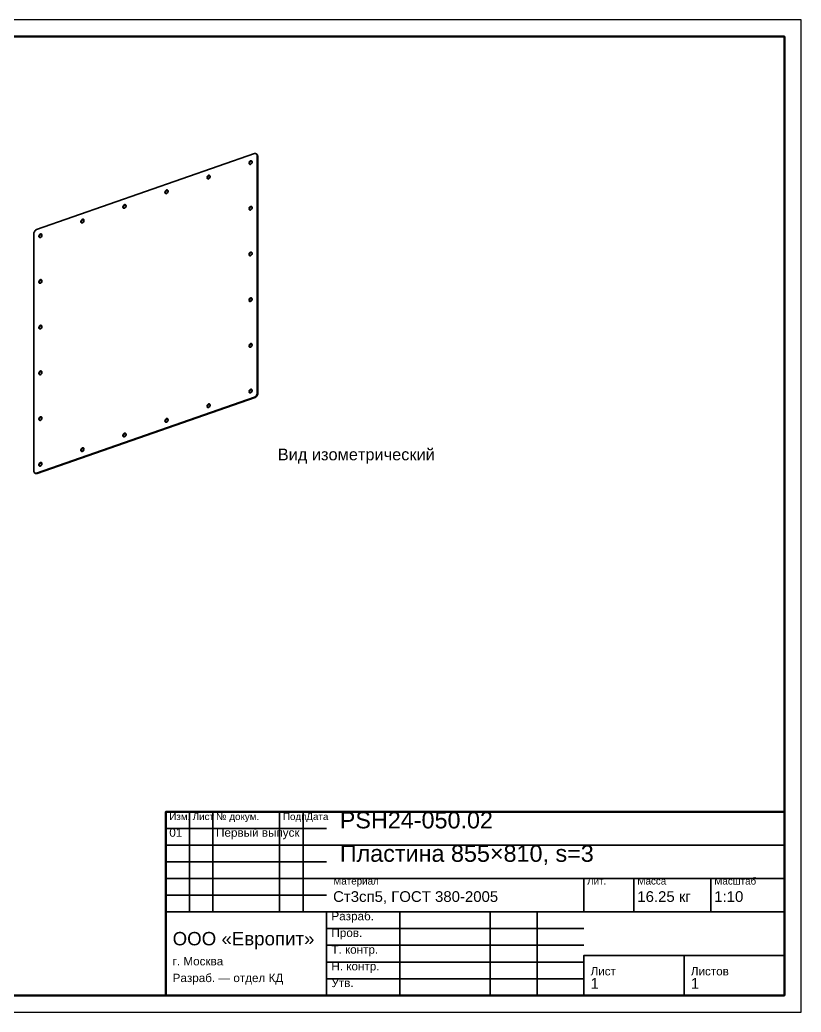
# Model space of a CAD drawing. Header units: millimetres. Extents: x 0 to 420, y 0 to 297.
# Drawn here: x 186.3 to 420, y 0 to 297 of the extents above; entities that cross this region are included whole.
import ezdxf

# ---------------------------------------------------------------- set-up
doc = ezdxf.new("R2010")
doc.units = ezdxf.units.MM
doc.styles.add('GOST', font='Arial')

msp = doc.modelspace()

# ---------------------------------------------------------------- linework, layer by layer
at = {"color": 1, "lineweight": 35}
for p, q in [((256.48, 256.96), (191.28, 234.23)), ((256.61, 256.99), (256.48, 256.96)), ((256.74, 257), (256.61, 256.99)), ((256.85, 256.98), (256.74, 257)), ((256.96, 256.94), (256.85, 256.98)), ((257.09, 256.84), (256.96, 256.94)), ((256.96, 256.94), (257.15, 256.84)), ((257.18, 256.7), (257.09, 256.84)), ((257.15, 256.84), (257.28, 256.74)), ((257.24, 256.53), (257.18, 256.7)), ((257.26, 256.33), (257.24, 256.53)), ((257.26, 185.23), (257.26, 256.33)), ((257.26, 256.33), (257.45, 256.23)), ((257.28, 256.74), (257.37, 256.6)), ((257.37, 256.6), (257.43, 256.43)), ((257.43, 256.43), (257.45, 256.23)), ((257.45, 256.23), (257.45, 185.13)), ((254.86, 254.29), (254.84, 254.18)), ((254.84, 254.18), (254.85, 254.07)), ((254.85, 254.07), (254.87, 253.98)), ((254.89, 254.4), (254.86, 254.29)), ((254.87, 253.98), (254.91, 253.89)), ((254.94, 254.5), (254.89, 254.4)), ((254.91, 253.89), (254.96, 253.82)), ((255, 254.6), (254.94, 254.5)), ((254.96, 253.82), (255.03, 253.77)), ((255.08, 254.69), (255, 254.6)), ((255.03, 254.04), (255.06, 254.22)), ((255.06, 253.87), (255.03, 254.04)), ((255.03, 253.77), (255.14, 253.74)), ((255.06, 254.22), (255.13, 254.4)), ((255.13, 253.74), (255.06, 253.87)), ((255.16, 254.76), (255.08, 254.69)), ((255.13, 254.4), (255.24, 254.56)), ((255.14, 253.74), (255.26, 253.75)), ((255.25, 254.82), (255.16, 254.76)), ((255.24, 254.56), (255.38, 254.68)), ((255.35, 254.85), (255.25, 254.82)), ((255.26, 253.75), (255.39, 253.8)), ((255.44, 254.87), (255.35, 254.85)), ((255.38, 254.68), (255.53, 254.75)), ((255.39, 253.8), (255.52, 253.89)), ((255.52, 254.86), (255.44, 254.87)), ((255.6, 254.83), (255.52, 254.86)), ((255.52, 253.89), (255.63, 254.01)), ((255.53, 254.75), (255.68, 254.76)), ((255.68, 254.77), (255.6, 254.83)), ((255.63, 254.01), (255.71, 254.15)), ((255.73, 254.69), (255.68, 254.77)), ((255.71, 254.15), (255.76, 254.31)), ((255.77, 254.58), (255.73, 254.69)), ((255.76, 254.31), (255.78, 254.47)), ((255.78, 254.47), (255.77, 254.58)), ((242.29, 249.9), (242.27, 249.79)), ((242.27, 249.79), (242.28, 249.69)), ((242.28, 249.69), (242.3, 249.59)), ((242.32, 250.01), (242.29, 249.9)), ((242.3, 249.59), (242.33, 249.51)), ((242.37, 250.12), (242.32, 250.01)), ((242.33, 249.51), (242.39, 249.44)), ((242.43, 250.22), (242.37, 250.12)), ((242.51, 250.31), (242.43, 250.22)), ((242.46, 249.65), (242.48, 249.84)), ((242.48, 249.49), (242.46, 249.65)), ((242.48, 249.84), (242.56, 250.02)), ((242.56, 249.36), (242.48, 249.49)), ((242.59, 250.38), (242.51, 250.31)), ((242.56, 250.02), (242.67, 250.18)), ((242.68, 250.43), (242.59, 250.38)), ((242.67, 250.18), (242.81, 250.3)), ((242.77, 250.47), (242.68, 250.43)), ((242.86, 250.48), (242.77, 250.47)), ((242.81, 250.3), (242.96, 250.37)), ((242.82, 249.42), (242.95, 249.51)), ((242.95, 250.48), (242.86, 250.48)), ((243.03, 250.45), (242.95, 250.48)), ((242.95, 249.51), (243.05, 249.63)), ((242.96, 250.37), (243.11, 250.38)), ((243.1, 250.39), (243.03, 250.45)), ((243.05, 249.63), (243.14, 249.77)), ((243.16, 250.3), (243.1, 250.39)), ((243.14, 249.77), (243.19, 249.93)), ((243.2, 250.2), (243.16, 250.3)), ((243.19, 249.93), (243.21, 250.08)), ((243.21, 250.08), (243.2, 250.2)), ((242.39, 249.44), (242.45, 249.39)), ((242.45, 249.39), (242.57, 249.36)), ((242.57, 249.36), (242.69, 249.37)), ((242.69, 249.37), (242.82, 249.42)), ((229.72, 245.52), (229.7, 245.41)), ((229.7, 245.41), (229.7, 245.31)), ((229.7, 245.31), (229.72, 245.21)), ((229.75, 245.63), (229.72, 245.52)), ((229.72, 245.21), (229.76, 245.13)), ((229.8, 245.74), (229.75, 245.63)), ((229.76, 245.13), (229.81, 245.06)), ((229.86, 245.84), (229.8, 245.74)), ((229.81, 245.06), (229.88, 245.01)), ((229.94, 245.92), (229.86, 245.84)), ((229.88, 245.01), (229.99, 244.97)), ((229.89, 245.27), (229.91, 245.46)), ((229.91, 245.11), (229.89, 245.27)), ((229.91, 245.46), (229.99, 245.64)), ((229.98, 244.98), (229.91, 245.11)), ((230.02, 246), (229.94, 245.92)), ((229.99, 245.64), (230.1, 245.8)), ((229.99, 244.97), (230.12, 244.98)), ((230.11, 246.05), (230.02, 246)), ((230.1, 245.8), (230.24, 245.92)), ((230.2, 246.09), (230.11, 246.05)), ((230.12, 244.98), (230.25, 245.03)), ((230.29, 246.1), (230.2, 246.09)), ((230.24, 245.92), (230.39, 245.99)), ((230.25, 245.03), (230.37, 245.12)), ((230.38, 246.09), (230.29, 246.1)), ((230.37, 245.12), (230.48, 245.25)), ((230.46, 246.06), (230.38, 246.09)), ((230.39, 245.99), (230.54, 246)), ((230.53, 246), (230.46, 246.06)), ((230.48, 245.25), (230.57, 245.39)), ((230.59, 245.92), (230.53, 246)), ((230.57, 245.39), (230.62, 245.54)), ((230.62, 245.82), (230.59, 245.92)), ((230.64, 245.7), (230.62, 245.82)), ((230.62, 245.54), (230.64, 245.7)), ((217.14, 241.14), (217.13, 241.03)), ((217.13, 241.03), (217.13, 240.92)), ((217.13, 240.92), (217.15, 240.83)), ((217.18, 241.25), (217.14, 241.14)), ((217.15, 240.83), (217.19, 240.74)), ((217.23, 241.36), (217.18, 241.25)), ((217.19, 240.74), (217.24, 240.68)), ((217.29, 241.45), (217.23, 241.36)), ((217.24, 240.68), (217.31, 240.63)), ((217.36, 241.54), (217.29, 241.45)), ((217.31, 240.63), (217.42, 240.59)), ((217.32, 240.89), (217.34, 241.07)), ((217.34, 240.72), (217.32, 240.89)), ((217.34, 241.07), (217.41, 241.25)), ((217.41, 240.59), (217.34, 240.72)), ((217.45, 241.61), (217.36, 241.54)), ((217.41, 241.25), (217.53, 241.41)), ((217.42, 240.59), (217.55, 240.6)), ((217.54, 241.67), (217.45, 241.61)), ((217.53, 241.41), (217.67, 241.53)), ((217.63, 241.7), (217.54, 241.67)), ((217.55, 240.6), (217.68, 240.65)), ((217.72, 241.72), (217.63, 241.7)), ((217.67, 241.53), (217.82, 241.6)), ((217.68, 240.65), (217.8, 240.74)), ((217.81, 241.71), (217.72, 241.72)), ((217.8, 240.74), (217.91, 240.86)), ((217.88, 241.68), (217.81, 241.71)), ((217.82, 241.6), (217.97, 241.61)), ((217.96, 241.62), (217.88, 241.68)), ((217.91, 240.86), (217.99, 241.01)), ((218.02, 241.54), (217.96, 241.62)), ((217.99, 241.01), (218.05, 241.16)), ((218.05, 241.43), (218.02, 241.54)), ((218.06, 241.32), (218.05, 241.43)), ((218.05, 241.16), (218.06, 241.32)), ((254.86, 240.61), (254.84, 240.5)), ((254.89, 240.72), (254.86, 240.61)), ((254.94, 240.82), (254.89, 240.72)), ((255, 240.92), (254.94, 240.82)), ((255.08, 241.01), (255, 240.92)), ((255.06, 240.54), (255.13, 240.72)), ((255.16, 241.08), (255.08, 241.01)), ((255.13, 240.72), (255.24, 240.88)), ((255.25, 241.14), (255.16, 241.08)), ((255.24, 240.88), (255.38, 241)), ((255.35, 241.17), (255.25, 241.14)), ((255.44, 241.18), (255.35, 241.17)), ((255.38, 241), (255.53, 241.07)), ((255.52, 241.18), (255.44, 241.18)), ((255.6, 241.15), (255.52, 241.18)), ((255.53, 241.07), (255.68, 241.08)), ((255.68, 241.09), (255.6, 241.15)), ((255.73, 241.01), (255.68, 241.09)), ((255.71, 240.47), (255.76, 240.63)), ((255.77, 240.9), (255.73, 241.01)), ((255.76, 240.63), (255.78, 240.78)), ((255.78, 240.78), (255.77, 240.9)), ((254.84, 240.5), (254.85, 240.39)), ((254.85, 240.39), (254.87, 240.29)), ((254.87, 240.29), (254.91, 240.21)), ((254.91, 240.21), (254.96, 240.14)), ((254.96, 240.14), (255.03, 240.09)), ((255.03, 240.36), (255.06, 240.54)), ((255.06, 240.19), (255.03, 240.36)), ((255.03, 240.09), (255.14, 240.06)), ((255.13, 240.06), (255.06, 240.19)), ((255.14, 240.06), (255.26, 240.07)), ((255.26, 240.07), (255.39, 240.12)), ((255.39, 240.12), (255.52, 240.21)), ((255.52, 240.21), (255.63, 240.33)), ((255.63, 240.33), (255.71, 240.47)), ((204.57, 236.76), (204.56, 236.65)), ((204.56, 236.65), (204.56, 236.54)), ((204.56, 236.54), (204.58, 236.45)), ((204.6, 236.87), (204.57, 236.76)), ((204.58, 236.45), (204.62, 236.36)), ((204.65, 236.97), (204.6, 236.87)), ((204.62, 236.36), (204.67, 236.29)), ((204.72, 237.07), (204.65, 236.97)), ((204.67, 236.29), (204.74, 236.24)), ((204.79, 237.16), (204.72, 237.07)), ((204.74, 236.51), (204.77, 236.69)), ((204.77, 236.34), (204.74, 236.51)), ((204.74, 236.24), (204.85, 236.21)), ((204.77, 236.69), (204.84, 236.87)), ((204.84, 236.21), (204.77, 236.34)), ((204.88, 237.23), (204.79, 237.16)), ((204.84, 236.87), (204.95, 237.03)), ((204.85, 236.21), (204.98, 236.22)), ((204.97, 237.29), (204.88, 237.23)), ((204.95, 237.03), (205.09, 237.15)), ((205.06, 237.32), (204.97, 237.29)), ((204.98, 236.22), (205.11, 236.27)), ((205.15, 237.34), (205.06, 237.32)), ((205.09, 237.15), (205.25, 237.22)), ((205.11, 236.27), (205.23, 236.36)), ((205.23, 237.33), (205.15, 237.34)), ((205.31, 237.3), (205.23, 237.33)), ((205.23, 236.36), (205.34, 236.48)), ((205.25, 237.22), (205.4, 237.23)), ((205.39, 237.24), (205.31, 237.3)), ((205.34, 236.48), (205.42, 236.62)), ((205.44, 237.16), (205.39, 237.24)), ((205.42, 236.62), (205.47, 236.78)), ((205.48, 237.05), (205.44, 237.16)), ((205.47, 236.78), (205.49, 236.93)), ((205.49, 236.93), (205.48, 237.05)), ((190.52, 233.24), (190.5, 233.06)), ((190.5, 233.06), (190.5, 161.95)), ((190.56, 233.42), (190.52, 233.24)), ((190.63, 233.6), (190.56, 233.42)), ((190.73, 233.77), (190.63, 233.6)), ((190.85, 233.93), (190.73, 233.77)), ((190.98, 234.06), (190.85, 233.93)), ((191.13, 234.16), (190.98, 234.06)), ((191.28, 234.23), (191.13, 234.16)), ((192, 232.37), (191.98, 232.26)), ((191.98, 232.26), (191.99, 232.16)), ((191.99, 232.16), (192.01, 232.06)), ((192.03, 232.48), (192, 232.37)), ((192.01, 232.06), (192.05, 231.98)), ((192.08, 232.59), (192.03, 232.48)), ((192.05, 231.98), (192.1, 231.91)), ((192.14, 232.69), (192.08, 232.59)), ((192.1, 231.91), (192.17, 231.86)), ((192.22, 232.78), (192.14, 232.69)), ((192.17, 232.12), (192.2, 232.31)), ((192.2, 231.96), (192.17, 232.12)), ((192.17, 231.86), (192.28, 231.83)), ((192.2, 232.31), (192.27, 232.49)), ((192.27, 231.83), (192.2, 231.96)), ((192.3, 232.85), (192.22, 232.78)), ((192.27, 232.49), (192.38, 232.65)), ((192.28, 231.83), (192.4, 231.83)), ((192.39, 232.9), (192.3, 232.85)), ((192.38, 232.65), (192.52, 232.77)), ((192.49, 232.94), (192.39, 232.9)), ((192.4, 231.83), (192.53, 231.89)), ((192.58, 232.95), (192.49, 232.94)), ((192.52, 232.77), (192.67, 232.84)), ((192.53, 231.89), (192.66, 231.98)), ((192.66, 232.94), (192.58, 232.95)), ((192.74, 232.92), (192.66, 232.94)), ((192.66, 231.98), (192.77, 232.1)), ((192.67, 232.84), (192.82, 232.85)), ((192.82, 232.86), (192.74, 232.92)), ((192.77, 232.1), (192.85, 232.24)), ((192.87, 232.77), (192.82, 232.86)), ((192.85, 232.24), (192.9, 232.4)), ((192.91, 232.67), (192.87, 232.77)), ((192.9, 232.4), (192.92, 232.55)), ((192.92, 232.55), (192.91, 232.67)), ((254.86, 226.92), (254.84, 226.81)), ((254.84, 226.81), (254.85, 226.71)), ((254.85, 226.71), (254.87, 226.61)), ((254.89, 227.03), (254.86, 226.92)), ((254.87, 226.61), (254.91, 226.53)), ((254.94, 227.14), (254.89, 227.03)), ((254.91, 226.53), (254.96, 226.46)), ((255, 227.24), (254.94, 227.14)), ((254.96, 226.46), (255.03, 226.41)), ((255.08, 227.33), (255, 227.24)), ((255.03, 226.68), (255.06, 226.86)), ((255.06, 226.51), (255.03, 226.68)), ((255.03, 226.41), (255.14, 226.38)), ((255.06, 226.86), (255.13, 227.04)), ((255.13, 226.38), (255.06, 226.51)), ((255.16, 227.4), (255.08, 227.33)), ((255.13, 227.04), (255.24, 227.2)), ((255.14, 226.38), (255.26, 226.39)), ((255.25, 227.46), (255.16, 227.4)), ((255.24, 227.2), (255.38, 227.32)), ((255.35, 227.49), (255.25, 227.46)), ((255.26, 226.39), (255.39, 226.44)), ((255.44, 227.5), (255.35, 227.49)), ((255.38, 227.32), (255.53, 227.39)), ((255.39, 226.44), (255.52, 226.53)), ((255.52, 227.5), (255.44, 227.5)), ((255.6, 227.47), (255.52, 227.5)), ((255.52, 226.53), (255.63, 226.65)), ((255.53, 227.39), (255.68, 227.4)), ((255.68, 227.41), (255.6, 227.47)), ((255.63, 226.65), (255.71, 226.79)), ((255.73, 227.32), (255.68, 227.41)), ((255.71, 226.79), (255.76, 226.95)), ((255.77, 227.22), (255.73, 227.32)), ((255.76, 226.95), (255.78, 227.1)), ((255.78, 227.1), (255.77, 227.22)), ((192, 218.69), (191.98, 218.58)), ((191.98, 218.58), (191.99, 218.48)), ((191.99, 218.48), (192.01, 218.38)), ((192.03, 218.8), (192, 218.69)), ((192.01, 218.38), (192.05, 218.3)), ((192.08, 218.91), (192.03, 218.8)), ((192.05, 218.3), (192.1, 218.23)), ((192.14, 219.01), (192.08, 218.91)), ((192.1, 218.23), (192.17, 218.18)), ((192.22, 219.1), (192.14, 219.01)), ((192.17, 218.44), (192.2, 218.63)), ((192.2, 218.28), (192.17, 218.44)), ((192.17, 218.18), (192.28, 218.15)), ((192.2, 218.63), (192.27, 218.81)), ((192.27, 218.15), (192.2, 218.28)), ((192.3, 219.17), (192.22, 219.1)), ((192.27, 218.81), (192.38, 218.97)), ((192.28, 218.15), (192.4, 218.15)), ((192.39, 219.22), (192.3, 219.17)), ((192.38, 218.97), (192.52, 219.09)), ((192.49, 219.26), (192.39, 219.22)), ((192.4, 218.15), (192.53, 218.2)), ((192.58, 219.27), (192.49, 219.26)), ((192.52, 219.09), (192.67, 219.16)), ((192.53, 218.2), (192.66, 218.29)), ((192.66, 219.26), (192.58, 219.27)), ((192.74, 219.23), (192.66, 219.26)), ((192.66, 218.29), (192.77, 218.42)), ((192.67, 219.16), (192.82, 219.17)), ((192.82, 219.18), (192.74, 219.23)), ((192.77, 218.42), (192.85, 218.56)), ((192.87, 219.09), (192.82, 219.18)), ((192.85, 218.56), (192.9, 218.72)), ((192.91, 218.99), (192.87, 219.09)), ((192.9, 218.72), (192.92, 218.87)), ((192.92, 218.87), (192.91, 218.99)), ((254.86, 213.24), (254.84, 213.13)), ((254.84, 213.13), (254.85, 213.03)), ((254.85, 213.03), (254.87, 212.93)), ((254.89, 213.35), (254.86, 213.24)), ((254.87, 212.93), (254.91, 212.85)), ((254.94, 213.46), (254.89, 213.35)), ((254.91, 212.85), (254.96, 212.78)), ((255, 213.56), (254.94, 213.46)), ((254.96, 212.78), (255.03, 212.73)), ((255.08, 213.65), (255, 213.56)), ((255.03, 212.99), (255.06, 213.18)), ((255.06, 212.83), (255.03, 212.99)), ((255.03, 212.73), (255.14, 212.7)), ((255.06, 213.18), (255.13, 213.36)), ((255.13, 212.7), (255.06, 212.83)), ((255.16, 213.72), (255.08, 213.65)), ((255.13, 213.36), (255.24, 213.52)), ((255.14, 212.7), (255.26, 212.71)), ((255.25, 213.77), (255.16, 213.72)), ((255.24, 213.52), (255.38, 213.64)), ((255.35, 213.81), (255.25, 213.77)), ((255.26, 212.71), (255.39, 212.76)), ((255.44, 213.82), (255.35, 213.81)), ((255.38, 213.64), (255.53, 213.71)), ((255.39, 212.76), (255.52, 212.85)), ((255.52, 213.82), (255.44, 213.82)), ((255.6, 213.79), (255.52, 213.82)), ((255.52, 212.85), (255.63, 212.97)), ((255.53, 213.71), (255.68, 213.72)), ((255.68, 213.73), (255.6, 213.79)), ((255.63, 212.97), (255.71, 213.11)), ((255.73, 213.64), (255.68, 213.73)), ((255.71, 213.11), (255.76, 213.27)), ((255.77, 213.54), (255.73, 213.64)), ((255.76, 213.27), (255.78, 213.42)), ((255.78, 213.42), (255.77, 213.54)), ((192, 205.01), (191.98, 204.9)), ((192.03, 205.12), (192, 205.01)), ((192.08, 205.23), (192.03, 205.12)), ((192.14, 205.33), (192.08, 205.23)), ((192.22, 205.41), (192.14, 205.33)), ((192.17, 204.76), (192.2, 204.95)), ((192.2, 204.95), (192.27, 205.13)), ((192.3, 205.49), (192.22, 205.41)), ((192.27, 205.13), (192.38, 205.29)), ((192.39, 205.54), (192.3, 205.49)), ((192.38, 205.29), (192.52, 205.41)), ((192.49, 205.58), (192.39, 205.54)), ((192.58, 205.59), (192.49, 205.58)), ((192.52, 205.41), (192.67, 205.48)), ((192.66, 205.58), (192.58, 205.59)), ((192.74, 205.55), (192.66, 205.58)), ((192.67, 205.48), (192.82, 205.49)), ((192.82, 205.49), (192.74, 205.55)), ((192.87, 205.41), (192.82, 205.49)), ((192.85, 204.88), (192.9, 205.04)), ((192.91, 205.31), (192.87, 205.41)), ((192.9, 205.04), (192.92, 205.19)), ((192.92, 205.19), (192.91, 205.31)), ((191.98, 204.9), (191.99, 204.8)), ((191.99, 204.8), (192.01, 204.7)), ((192.01, 204.7), (192.05, 204.62)), ((192.05, 204.62), (192.1, 204.55)), ((192.1, 204.55), (192.17, 204.5)), ((192.2, 204.6), (192.17, 204.76)), ((192.17, 204.5), (192.28, 204.46)), ((192.27, 204.47), (192.2, 204.6)), ((192.28, 204.46), (192.4, 204.47)), ((192.4, 204.47), (192.53, 204.52)), ((192.53, 204.52), (192.66, 204.61)), ((192.66, 204.61), (192.77, 204.74)), ((192.77, 204.74), (192.85, 204.88)), ((254.86, 199.56), (254.84, 199.45)), ((254.84, 199.45), (254.85, 199.35)), ((254.85, 199.35), (254.87, 199.25)), ((254.89, 199.67), (254.86, 199.56)), ((254.87, 199.25), (254.91, 199.17)), ((254.94, 199.78), (254.89, 199.67)), ((254.91, 199.17), (254.96, 199.1)), ((255, 199.88), (254.94, 199.78)), ((254.96, 199.1), (255.03, 199.05)), ((255.08, 199.97), (255, 199.88)), ((255.03, 199.31), (255.06, 199.5)), ((255.06, 199.15), (255.03, 199.31)), ((255.03, 199.05), (255.14, 199.02)), ((255.06, 199.5), (255.13, 199.68)), ((255.13, 199.02), (255.06, 199.15)), ((255.16, 200.04), (255.08, 199.97)), ((255.13, 199.68), (255.24, 199.84)), ((255.14, 199.02), (255.26, 199.02)), ((255.25, 200.09), (255.16, 200.04)), ((255.24, 199.84), (255.38, 199.96)), ((255.35, 200.13), (255.25, 200.09)), ((255.26, 199.02), (255.39, 199.08)), ((255.44, 200.14), (255.35, 200.13)), ((255.38, 199.96), (255.53, 200.03)), ((255.39, 199.08), (255.52, 199.16)), ((255.52, 200.13), (255.44, 200.14)), ((255.6, 200.1), (255.52, 200.13)), ((255.52, 199.16), (255.63, 199.29)), ((255.53, 200.03), (255.68, 200.04)), ((255.68, 200.05), (255.6, 200.1)), ((255.63, 199.29), (255.71, 199.43)), ((255.73, 199.96), (255.68, 200.05)), ((255.71, 199.43), (255.76, 199.59)), ((255.77, 199.86), (255.73, 199.96)), ((255.76, 199.59), (255.78, 199.74)), ((255.78, 199.74), (255.77, 199.86)), ((192, 191.33), (191.98, 191.22)), ((191.98, 191.22), (191.99, 191.12)), ((191.99, 191.12), (192.01, 191.02)), ((192.03, 191.44), (192, 191.33)), ((192.01, 191.02), (192.05, 190.94)), ((192.08, 191.55), (192.03, 191.44)), ((192.05, 190.94), (192.1, 190.87)), ((192.14, 191.65), (192.08, 191.55)), ((192.1, 190.87), (192.17, 190.82)), ((192.22, 191.73), (192.14, 191.65)), ((192.17, 191.08), (192.2, 191.26)), ((192.2, 190.92), (192.17, 191.08)), ((192.17, 190.82), (192.28, 190.78)), ((192.2, 191.26), (192.27, 191.45)), ((192.27, 190.78), (192.2, 190.92)), ((192.3, 191.81), (192.22, 191.73)), ((192.27, 191.45), (192.38, 191.6)), ((192.28, 190.78), (192.4, 190.79)), ((192.39, 191.86), (192.3, 191.81)), ((192.38, 191.6), (192.52, 191.73)), ((192.49, 191.9), (192.39, 191.86)), ((192.4, 190.79), (192.53, 190.84)), ((192.58, 191.91), (192.49, 191.9)), ((192.52, 191.73), (192.67, 191.79)), ((192.53, 190.84), (192.66, 190.93)), ((192.66, 191.9), (192.58, 191.91)), ((192.74, 191.87), (192.66, 191.9)), ((192.66, 190.93), (192.77, 191.05)), ((192.67, 191.79), (192.82, 191.8)), ((192.82, 191.81), (192.74, 191.87)), ((192.77, 191.05), (192.85, 191.2)), ((192.87, 191.73), (192.82, 191.81)), ((192.85, 191.2), (192.9, 191.35)), ((192.91, 191.63), (192.87, 191.73)), ((192.9, 191.35), (192.92, 191.51)), ((192.92, 191.51), (192.91, 191.63)), ((254.86, 185.88), (254.84, 185.77)), ((254.84, 185.77), (254.85, 185.67)), ((254.85, 185.67), (254.87, 185.57)), ((254.89, 185.99), (254.86, 185.88)), ((254.87, 185.57), (254.91, 185.49)), ((254.94, 186.1), (254.89, 185.99)), ((254.91, 185.49), (254.96, 185.42)), ((255, 186.2), (254.94, 186.1)), ((254.96, 185.42), (255.03, 185.37)), ((255.08, 186.28), (255, 186.2)), ((255.03, 185.63), (255.06, 185.82)), ((255.06, 185.47), (255.03, 185.63)), ((255.03, 185.37), (255.14, 185.33)), ((255.06, 185.82), (255.13, 186)), ((255.13, 185.34), (255.06, 185.47)), ((255.16, 186.36), (255.08, 186.28)), ((255.13, 186), (255.24, 186.16)), ((255.14, 185.33), (255.26, 185.34)), ((255.25, 186.41), (255.16, 186.36)), ((255.24, 186.16), (255.38, 186.28)), ((255.35, 186.45), (255.25, 186.41)), ((255.26, 185.34), (255.39, 185.39)), ((255.44, 186.46), (255.35, 186.45)), ((255.38, 186.28), (255.53, 186.35)), ((255.39, 185.39), (255.52, 185.48)), ((255.52, 186.45), (255.44, 186.46)), ((255.6, 186.42), (255.52, 186.45)), ((255.52, 185.48), (255.63, 185.61)), ((255.53, 186.35), (255.68, 186.36)), ((255.68, 186.36), (255.6, 186.42)), ((255.63, 185.61), (255.71, 185.75)), ((255.73, 186.28), (255.68, 186.36)), ((255.71, 185.75), (255.76, 185.91)), ((255.77, 186.18), (255.73, 186.28)), ((255.76, 185.91), (255.78, 186.06)), ((255.78, 186.06), (255.77, 186.18)), ((256.64, 184.13), (256.78, 184.23)), ((256.78, 184.23), (256.92, 184.36)), ((256.92, 184.36), (257.04, 184.51)), ((257.1, 184.26), (256.97, 184.13)), ((257.04, 184.51), (257.13, 184.68)), ((257.22, 184.41), (257.1, 184.26)), ((257.13, 184.68), (257.2, 184.86)), ((257.2, 184.86), (257.25, 185.05)), ((257.32, 184.58), (257.22, 184.41)), ((257.25, 185.05), (257.26, 185.23)), ((257.26, 185.23), (257.45, 185.13)), ((257.39, 184.76), (257.32, 184.58)), ((257.44, 184.94), (257.39, 184.76)), ((257.45, 185.13), (257.44, 184.94)), ((191.28, 161.33), (256.48, 184.06)), ((256.67, 183.95), (191.47, 161.22)), ((242.29, 181.5), (242.27, 181.39)), ((242.27, 181.39), (242.28, 181.28)), ((242.28, 181.28), (242.3, 181.19)), ((242.32, 181.61), (242.29, 181.5)), ((242.3, 181.19), (242.33, 181.1)), ((242.37, 181.72), (242.32, 181.61)), ((242.43, 181.81), (242.37, 181.72)), ((242.51, 181.9), (242.43, 181.81)), ((242.46, 181.25), (242.48, 181.43)), ((242.48, 181.08), (242.46, 181.25)), ((242.48, 181.43), (242.56, 181.61)), ((242.59, 181.97), (242.51, 181.9)), ((242.56, 181.61), (242.67, 181.77)), ((242.68, 182.03), (242.59, 181.97)), ((242.67, 181.77), (242.81, 181.89)), ((242.77, 182.06), (242.68, 182.03)), ((242.86, 182.08), (242.77, 182.06)), ((242.81, 181.89), (242.96, 181.96)), ((242.95, 182.07), (242.86, 182.08)), ((243.03, 182.04), (242.95, 182.07)), ((242.95, 181.1), (243.05, 181.22)), ((242.96, 181.96), (243.11, 181.97)), ((243.1, 181.98), (243.03, 182.04)), ((243.05, 181.22), (243.14, 181.37)), ((243.16, 181.9), (243.1, 181.98)), ((243.14, 181.37), (243.19, 181.52)), ((243.2, 181.8), (243.16, 181.9)), ((243.19, 181.52), (243.21, 181.68)), ((243.21, 181.68), (243.2, 181.8)), ((256.48, 184.06), (256.64, 184.13)), ((256.48, 184.06), (256.67, 183.95)), ((256.82, 184.02), (256.67, 183.95)), ((256.97, 184.13), (256.82, 184.02)), ((192.49, 178.21), (192.39, 178.18)), ((192.58, 178.23), (192.49, 178.21)), ((192.66, 178.22), (192.58, 178.23)), ((192.74, 178.19), (192.66, 178.22)), ((242.33, 181.1), (242.39, 181.04)), ((242.39, 181.04), (242.45, 180.99)), ((242.45, 180.99), (242.57, 180.95)), ((242.56, 180.95), (242.48, 181.08)), ((242.57, 180.95), (242.69, 180.96)), ((242.69, 180.96), (242.82, 181.01)), ((242.82, 181.01), (242.95, 181.1)), ((192, 177.65), (191.98, 177.54)), ((191.98, 177.54), (191.99, 177.43)), ((191.99, 177.43), (192.01, 177.34)), ((192.03, 177.76), (192, 177.65)), ((192.01, 177.34), (192.05, 177.26)), ((192.08, 177.87), (192.03, 177.76)), ((192.05, 177.26), (192.1, 177.19)), ((192.14, 177.97), (192.08, 177.87)), ((192.1, 177.19), (192.17, 177.14)), ((192.22, 178.05), (192.14, 177.97)), ((192.17, 177.4), (192.2, 177.58)), ((192.2, 177.23), (192.17, 177.4)), ((192.17, 177.14), (192.28, 177.1)), ((192.2, 177.58), (192.27, 177.76)), ((192.27, 177.1), (192.2, 177.23)), ((192.3, 178.13), (192.22, 178.05)), ((192.27, 177.76), (192.38, 177.92)), ((192.28, 177.1), (192.4, 177.11)), ((192.39, 178.18), (192.3, 178.13)), ((192.38, 177.92), (192.52, 178.04)), ((192.4, 177.11), (192.53, 177.16)), ((192.52, 178.04), (192.67, 178.11)), ((192.53, 177.16), (192.66, 177.25)), ((192.66, 177.25), (192.77, 177.37)), ((192.67, 178.11), (192.82, 178.12)), ((192.82, 178.13), (192.74, 178.19)), ((192.77, 177.37), (192.85, 177.52)), ((192.87, 178.05), (192.82, 178.13)), ((192.85, 177.52), (192.9, 177.67)), ((192.91, 177.95), (192.87, 178.05)), ((192.9, 177.67), (192.92, 177.83)), ((192.92, 177.83), (192.91, 177.95)), ((229.72, 177.12), (229.7, 177.01)), ((229.7, 177.01), (229.7, 176.9)), ((229.7, 176.9), (229.72, 176.81)), ((229.75, 177.23), (229.72, 177.12)), ((229.72, 176.81), (229.76, 176.72)), ((229.8, 177.33), (229.75, 177.23)), ((229.76, 176.72), (229.81, 176.65)), ((229.86, 177.43), (229.8, 177.33)), ((229.81, 176.65), (229.88, 176.6)), ((229.94, 177.52), (229.86, 177.43)), ((229.88, 176.6), (229.99, 176.57)), ((229.89, 176.87), (229.91, 177.05)), ((229.91, 176.7), (229.89, 176.87)), ((229.91, 177.05), (229.99, 177.23)), ((229.98, 176.57), (229.91, 176.7)), ((230.02, 177.59), (229.94, 177.52)), ((229.99, 177.23), (230.1, 177.39)), ((229.99, 176.57), (230.12, 176.58)), ((230.11, 177.65), (230.02, 177.59)), ((230.1, 177.39), (230.24, 177.51)), ((230.2, 177.68), (230.11, 177.65)), ((230.12, 176.58), (230.25, 176.63)), ((230.29, 177.7), (230.2, 177.68)), ((230.24, 177.51), (230.39, 177.58)), ((230.25, 176.63), (230.37, 176.72)), ((230.38, 177.69), (230.29, 177.7)), ((230.37, 176.72), (230.48, 176.84)), ((230.46, 177.66), (230.38, 177.69)), ((230.39, 177.58), (230.54, 177.59)), ((230.53, 177.6), (230.46, 177.66)), ((230.48, 176.84), (230.57, 176.98)), ((230.59, 177.52), (230.53, 177.6)), ((230.57, 176.98), (230.62, 177.14)), ((230.62, 177.41), (230.59, 177.52)), ((230.64, 177.29), (230.62, 177.41)), ((230.62, 177.14), (230.64, 177.29)), ((217.14, 172.73), (217.13, 172.62)), ((217.13, 172.62), (217.13, 172.52)), ((217.13, 172.52), (217.15, 172.42)), ((217.18, 172.84), (217.14, 172.73)), ((217.15, 172.42), (217.19, 172.34)), ((217.23, 172.95), (217.18, 172.84)), ((217.19, 172.34), (217.24, 172.27)), ((217.29, 173.05), (217.23, 172.95)), ((217.24, 172.27), (217.31, 172.22)), ((217.36, 173.14), (217.29, 173.05)), ((217.32, 172.48), (217.34, 172.67)), ((217.34, 172.32), (217.32, 172.48)), ((217.34, 172.67), (217.41, 172.85)), ((217.41, 172.19), (217.34, 172.32)), ((217.45, 173.21), (217.36, 173.14)), ((217.41, 172.85), (217.53, 173.01)), ((217.54, 173.26), (217.45, 173.21)), ((217.53, 173.01), (217.67, 173.13)), ((217.63, 173.3), (217.54, 173.26)), ((217.72, 173.31), (217.63, 173.3)), ((217.67, 173.13), (217.82, 173.2)), ((217.68, 172.25), (217.8, 172.34)), ((217.81, 173.31), (217.72, 173.31)), ((217.8, 172.34), (217.91, 172.46)), ((217.88, 173.28), (217.81, 173.31)), ((217.82, 173.2), (217.97, 173.21)), ((217.96, 173.22), (217.88, 173.28)), ((217.91, 172.46), (217.99, 172.6)), ((218.02, 173.13), (217.96, 173.22)), ((217.99, 172.6), (218.05, 172.76)), ((218.05, 173.03), (218.02, 173.13)), ((218.06, 172.91), (218.05, 173.03)), ((218.05, 172.76), (218.06, 172.91)), ((217.31, 172.22), (217.42, 172.19)), ((217.42, 172.19), (217.55, 172.2)), ((217.55, 172.2), (217.68, 172.25)), ((204.57, 168.35), (204.56, 168.24)), ((204.56, 168.24), (204.56, 168.14)), ((204.56, 168.14), (204.58, 168.04)), ((204.6, 168.46), (204.57, 168.35)), ((204.58, 168.04), (204.62, 167.96)), ((204.65, 168.57), (204.6, 168.46)), ((204.62, 167.96), (204.67, 167.89)), ((204.72, 168.67), (204.65, 168.57)), ((204.67, 167.89), (204.74, 167.84)), ((204.79, 168.75), (204.72, 168.67)), ((204.74, 168.1), (204.77, 168.29)), ((204.77, 167.94), (204.74, 168.1)), ((204.74, 167.84), (204.85, 167.8)), ((204.77, 168.29), (204.84, 168.47)), ((204.84, 167.81), (204.77, 167.94)), ((204.88, 168.83), (204.79, 168.75)), ((204.84, 168.47), (204.95, 168.63)), ((204.85, 167.8), (204.98, 167.81)), ((204.97, 168.88), (204.88, 168.83)), ((204.95, 168.63), (205.09, 168.75)), ((205.06, 168.92), (204.97, 168.88)), ((204.98, 167.81), (205.11, 167.86)), ((205.15, 168.93), (205.06, 168.92)), ((205.09, 168.75), (205.25, 168.81)), ((205.11, 167.86), (205.23, 167.95)), ((205.23, 168.92), (205.15, 168.93)), ((205.31, 168.89), (205.23, 168.92)), ((205.23, 167.95), (205.34, 168.07)), ((205.25, 168.81), (205.4, 168.83)), ((205.39, 168.83), (205.31, 168.89)), ((205.34, 168.07), (205.42, 168.22)), ((205.44, 168.75), (205.39, 168.83)), ((205.42, 168.22), (205.47, 168.37)), ((205.48, 168.65), (205.44, 168.75)), ((205.47, 168.37), (205.49, 168.53)), ((205.49, 168.53), (205.48, 168.65)), ((192, 163.97), (191.98, 163.86)), ((191.98, 163.86), (191.99, 163.75)), ((191.99, 163.75), (192.01, 163.66)), ((192.03, 164.08), (192, 163.97)), ((192.01, 163.66), (192.05, 163.57)), ((192.08, 164.19), (192.03, 164.08)), ((192.05, 163.57), (192.1, 163.51)), ((192.14, 164.28), (192.08, 164.19)), ((192.1, 163.51), (192.17, 163.46)), ((192.22, 164.37), (192.14, 164.28)), ((192.17, 163.72), (192.2, 163.9)), ((192.2, 163.55), (192.17, 163.72)), ((192.17, 163.46), (192.28, 163.42)), ((192.2, 163.9), (192.27, 164.08)), ((192.27, 163.42), (192.2, 163.55)), ((192.3, 164.44), (192.22, 164.37)), ((192.27, 164.08), (192.38, 164.24)), ((192.28, 163.42), (192.4, 163.43)), ((192.39, 164.5), (192.3, 164.44)), ((192.38, 164.24), (192.52, 164.36)), ((192.49, 164.53), (192.39, 164.5)), ((192.4, 163.43), (192.53, 163.48)), ((192.58, 164.55), (192.49, 164.53)), ((192.52, 164.36), (192.67, 164.43)), ((192.53, 163.48), (192.66, 163.57)), ((192.66, 164.54), (192.58, 164.55)), ((192.74, 164.51), (192.66, 164.54)), ((192.66, 163.57), (192.77, 163.69)), ((192.67, 164.43), (192.82, 164.44)), ((192.82, 164.45), (192.74, 164.51)), ((192.77, 163.69), (192.85, 163.84)), ((192.87, 164.37), (192.82, 164.45)), ((192.85, 163.84), (192.9, 163.99)), ((192.91, 164.26), (192.87, 164.37)), ((192.9, 163.99), (192.92, 164.15)), ((192.92, 164.15), (192.91, 164.26)), ((190.5, 161.95), (190.52, 161.76)), ((190.52, 161.76), (190.58, 161.58)), ((190.58, 161.58), (190.68, 161.45)), ((190.68, 161.45), (190.8, 161.35)), ((190.8, 161.35), (190.91, 161.3)), ((190.8, 161.35), (190.99, 161.24)), ((190.91, 161.3), (191.03, 161.29)), ((191.1, 161.2), (190.99, 161.24)), ((191.03, 161.29), (191.15, 161.29)), ((191.22, 161.18), (191.1, 161.2)), ((191.15, 161.29), (191.28, 161.33)), ((191.34, 161.19), (191.22, 161.18)), ((191.28, 161.33), (191.47, 161.22)), ((191.47, 161.22), (191.34, 161.19))]:
    msp.add_line(p, q, dxfattribs=at)
at = {"color": 7, "lineweight": 35}
for p, q in [((237, 30), (237, 60)), ((244, 30), (244, 60)), ((264, 30), (264, 60)), ((271, 30), (271, 60)), ((230, 55), (278, 55)), ((230, 50), (278, 50)), ((278, 50), (415, 50)), ((230, 45), (278, 45)), ((230, 40), (278, 40)), ((278, 40), (415, 40)), ((355, 30), (355, 40)), ((370, 30), (370, 40)), ((393, 30), (393, 40)), ((230, 35), (278, 35)), ((230, 30), (278, 30)), ((278, 30), (415, 30)), ((300, 5), (300, 30)), ((327, 5), (327, 30)), ((341, 5), (341, 30)), ((278, 25), (355, 25)), ((278, 20), (355, 20)), ((278, 15), (355, 15)), ((355, 17), (415, 17)), ((278, 10), (355, 10))]:
    msp.add_line(p, q, dxfattribs=at)
at = {"color": 7, "lineweight": 25}
msp.add_lwpolyline([(0, 0), (420, 0), (420, 297), (0, 297)], close=True, dxfattribs=at)
at = {"color": 7, "lineweight": 70}
for points in [[(20, 5), (415, 5), (415, 292), (20, 292)], [(230, 5), (415, 5), (415, 60), (230, 60)]]:
    msp.add_lwpolyline(points, close=True, dxfattribs=at)
at = {"color": 7, "lineweight": 35}
for points in [[(230, 5), (278, 5), (278, 30), (230, 30)], [(355, 5), (385, 5), (385, 17), (355, 17)], [(385, 5), (415, 5), (415, 17), (385, 17)]]:
    msp.add_lwpolyline(points, close=True, dxfattribs=at)

# ---------------------------------------------------------------- texts
at = {"color": 3, "style": 'GOST'}
for s, height, p in [('Вид изометрический', 3.5, (263.45, 165.18)), ('Изм.', 2.1, (231, 57.5)), ('Лист', 2.1, (238, 57.5)), ('№ докум.', 2.1, (245, 57.5)), ('Подп.', 2.1, (265, 57.5)), ('Дата', 2.1, (272, 57.5)), ('PSH24-050.02', 5, (282, 55)), ('01', 2.5, (231, 52.5)), ('Первый выпуск', 2.5, (245, 52.5)), ('Пластина 855×810, s=3', 5, (282, 45)), ('Материал', 2.1, (280, 38.2)), ('Лит.', 2.1, (356, 38.2)), ('Масса', 2.1, (371, 38.2)), ('Масштаб', 2.1, (394, 38.2)), ('Ст3сп5, ГОСТ 380-2005', 3.2, (280, 33)), ('16.25 кг', 3.2, (371, 33)), ('1:10', 3.2, (394, 33)), ('Разраб.', 2.5, (279.5, 27.5)), ('ООО «Европит»', 4, (232, 20)), ('Пров.', 2.5, (279.5, 22.5)), ('Т. контр.', 2.5, (279.5, 17.5)), ('г. Москва', 2.5, (232, 14)), ('Н. контр.', 2.5, (279.5, 12.5)), ('Лист', 2.5, (357, 11)), ('Листов', 2.5, (387, 11)), ('Разраб. — отдел КД', 2.5, (232, 9)), ('Утв.', 2.5, (279.5, 7.5)), ('1', 3.2, (357, 7)), ('1', 3.2, (387, 7))]:
    msp.add_text(s, height=height, dxfattribs=at).set_placement(p)

doc.saveas('drawing.dxf')
